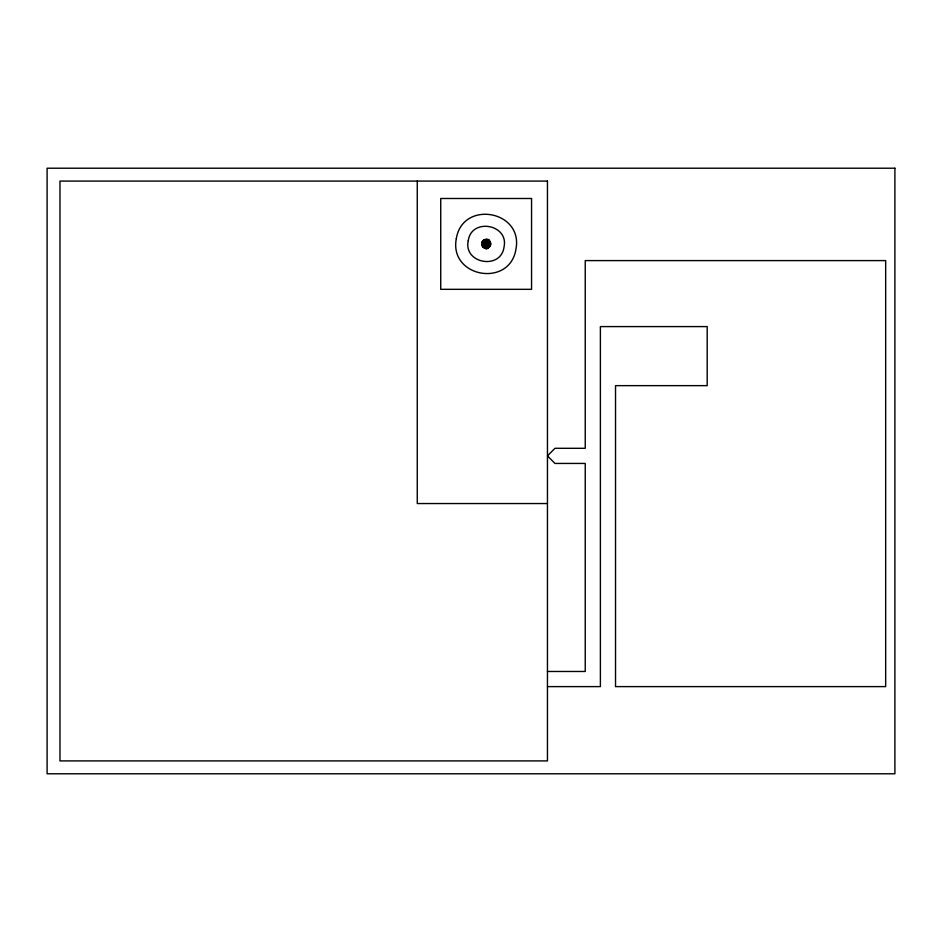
<?xml version="1.0" encoding="UTF-8"?>
<svg xmlns="http://www.w3.org/2000/svg" width="942" height="942" viewBox="0 0 942 942"><rect width="100%" height="100%" fill="white"/><g stroke="black" fill="none" stroke-linecap="round" stroke-linejoin="round"><path stroke-width="1.41" d="M481.739 243.13L482.716 246.78M490.547 244.685L490.405 242.353L481.939 245.438M489.016 240.481L489.569 241.034L482.657 246.828L485.354 248.382L486.932 239.433L489.063 240.434L490.346 242.377M481.868 242.353L481.668 243.118L490.617 244.696L490.405 245.462L481.868 242.353L484.588 239.645L487.673 239.704M487.697 239.645L484.588 248.182L486.143 248.382L486.932 248.382L485.354 239.433M483.87 239.975L488.415 247.84L490.346 245.438M483.87 247.84L488.415 239.975M486.92 248.311L490.075 246.18M483.222 247.393L489.063 240.434M483.905 240.033L482.657 240.987L489.616 246.828M482.21 246.18L490.075 241.635M484.612 239.704L485.365 239.504M481.668 244.696L490.617 243.118L490.617 243.907M490.676 243.907L481.597 243.907L481.739 244.685M547.455 503.546L417.259 503.546L417.259 181.088M547.455 671.469L585.241 671.469L585.241 463.44L554.968 463.44L547.455 455.869L554.968 448.298L585.241 448.298L585.241 260.593L885.668 260.593L885.668 686.612L615.526 686.612L615.526 385.643L707.195 385.643L707.195 326.591L600.384 326.591L600.384 686.612L547.455 686.612M486.143 239.433L486.92 239.504M485.354 248.382L486.143 248.452L486.143 239.374M482.21 241.635L490.017 246.145M483.222 240.434L489.063 247.393M489.569 241.034L490.017 241.67M484.588 239.645L487.697 248.182M456.317 238.656C448.839 277.348 509.752 288.087 515.957 249.171C523.434 210.478 462.534 199.739 456.317 238.656M468.245 240.752C463.181 263.619 500.967 270.283 504.029 247.063C509.092 224.208 471.306 217.543 468.245 240.752M481.939 243.166C489.345 261.181 495.056 228.776 481.939 243.166M482.269 243.224C489.098 259.827 494.362 229.966 482.269 243.224M482.716 243.307C488.757 257.99 493.408 231.579 482.716 243.307M483.27 243.401C488.333 255.729 492.242 233.557 483.27 243.401M483.905 243.519C487.85 253.104 490.888 235.853 483.905 243.519M484.612 243.637C487.026 249.395 488.839 239.056 484.612 243.637M485.365 243.778C486.59 246.686 487.485 241.482 485.365 243.778M894.9 168.218L47.1 168.218L47.1 773.782L894.9 773.782L894.9 168.218M547.455 181.088L59.97 181.088L59.97 760.912L547.455 760.912L547.455 181.088M531.559 198.491L440.726 198.491L440.726 289.324L531.559 289.324L531.559 198.491"/></g></svg>
